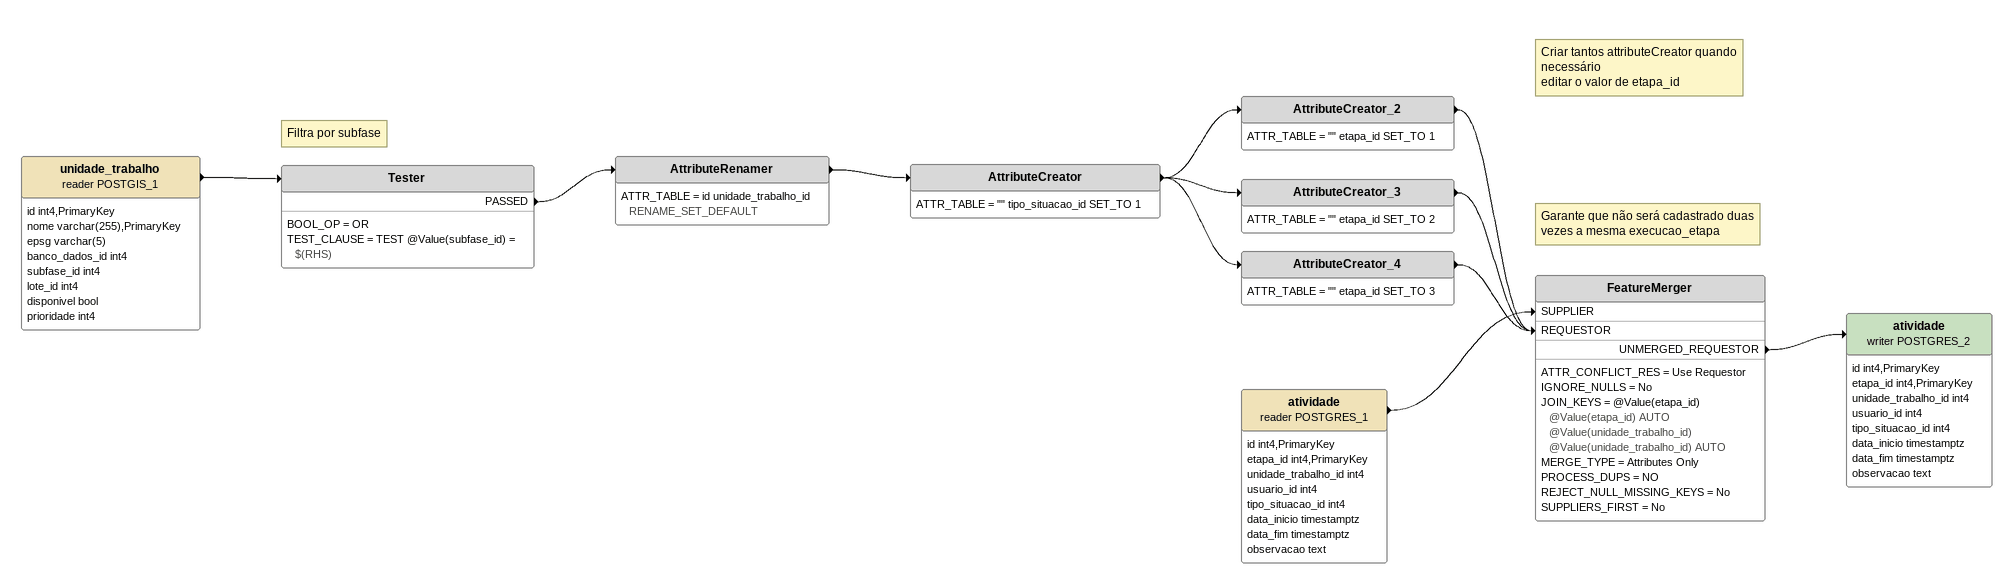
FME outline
unidade_trabalho (reader POSTGIS_1)
    attributes: id int4,PrimaryKey, nome varchar(255),PrimaryKey, epsg varchar(5), banco_dados_id int4, subfase_id int4, lote_id int4, disponivel bool, prioridade int4
    -> Tester
Note: Filtra por subfase
Tester
    BOOL_OP = OR
    TEST_CLAUSE = TEST @Value(subfase_id) = $(RHS)
    PASSED -> AttributeRenamer
AttributeRenamer
    ATTR_TABLE = id unidade_trabalho_id RENAME_SET_DEFAULT
    -> AttributeCreator
AttributeCreator
    ATTR_TABLE = "" tipo_situacao_id SET_TO 1
    -> AttributeCreator_2
    -> AttributeCreator_3
    -> AttributeCreator_4
Note: Criar tantos attributeCreator quando necessário / editar o valor de etapa_id
AttributeCreator_2
    ATTR_TABLE = "" etapa_id SET_TO 1
    -> FeatureMerger [REQUESTOR]
AttributeCreator_3
    ATTR_TABLE = "" etapa_id SET_TO 2
    -> FeatureMerger [REQUESTOR]
AttributeCreator_4
    ATTR_TABLE = "" etapa_id SET_TO 3
    -> FeatureMerger [REQUESTOR]
atividade (reader POSTGRES_1)
    attributes: id int4,PrimaryKey, etapa_id int4,PrimaryKey, unidade_trabalho_id int4, usuario_id int4, tipo_situacao_id int4, data_inicio timestamptz, data_fim timestamptz, observacao text
    -> FeatureMerger [SUPPLIER]
Note: Garante que não será cadastrado duas vezes a mesma execucao_etapa
FeatureMerger
    ATTR_CONFLICT_RES = Use Requestor
    IGNORE_NULLS = No
    JOIN_KEYS = @Value(etapa_id) @Value(etapa_id) AUTO @Value(unidade_trabalho_id) @Value(unidade_trabalho_id) AUTO
    MERGE_TYPE = Attributes Only
    PROCESS_DUPS = NO
    REJECT_NULL_MISSING_KEYS = No
    SUPPLIERS_FIRST = No
    UNMERGED_REQUESTOR -> atividade (writer POSTGRES_2)
atividade (writer POSTGRES_2)
    attributes: id int4,PrimaryKey, etapa_id int4,PrimaryKey, unidade_trabalho_id int4, usuario_id int4, tipo_situacao_id int4, data_inicio timestamptz, data_fim timestamptz, observacao text
